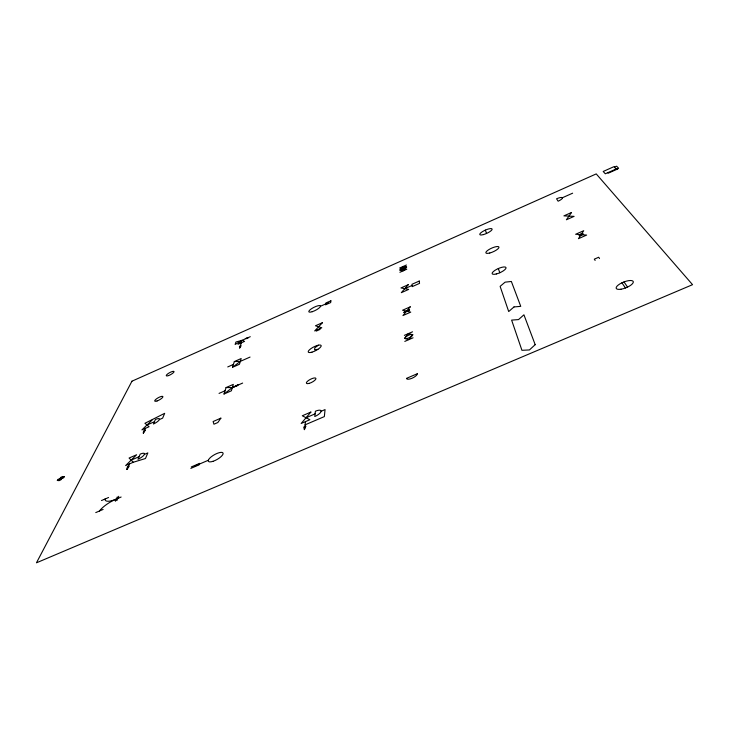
<?xml version="1.0" encoding="UTF-8"?>
<svg xmlns="http://www.w3.org/2000/svg" width="729" height="729" viewBox="0 0 729 729"><rect width="100%" height="100%" fill="white"/><g stroke="black" fill="none" stroke-linecap="round" stroke-linejoin="round"><path stroke-width="1.09" d="M143.321 433.144L143.567 431.003L145.363 430.219L143.321 433.144L145.508 428.306M327.932 302.335L327.859 302.972L320.514 306.244M320.104 328.533L319.976 329.444L316.268 331.084L316.395 330.173M304.412 429.618L305.925 426.155L303.72 427.094L304.412 429.618L305.515 421.599M126.964 469.458L127.311 466.97L129.233 466.141L126.964 469.458L129.461 463.917M239.659 347.97L241.099 345.692L239.44 346.43L239.659 347.97L241.281 342.84M224.013 394.024L226.063 387.564L233.326 384.383L231.366 390.808L224.013 394.024L232.351 387.573L237.964 384.775L237.736 385.55L232.351 387.573L226.063 387.564M232.496 367.325L234.328 361.566L241.19 358.522L239.449 364.254L232.496 367.325L240.324 361.374L250.047 357.073M116.84 500.613L118.763 496.285M115.373 501.242L117.305 496.914M59.295 479.682L59.915 478.579M580.512 235.558L578.443 238.675L586.645 235.075L582.334 234.756M581.687 233.781L583.719 230.719L575.637 234.264L579.874 234.583A2.223 0.647 -22.8 0 1 583.154 233.818A2.223 0.647 -22.8 0 1 580.257 235.622A2.223 0.647 -22.8 0 1 579.883 234.574M242.064 340.343L237.991 344.298L244.579 341.372L242.064 340.343L235.932 342.01L235.121 344.507L242.064 340.343L250.266 336.698M152.006 420.177L141.927 429.873L149.09 426.729L144.925 423.285L164.69 413.316L162.64 418.136L159.405 419.558A5.75 1.586 -29.5 0 1 153.427 424.014L155.423 419.467A5.75 1.586 -29.5 0 1 159.405 419.567M318.445 345.163L314.828 347.797L314.554 349.774L317.89 349.364M614.429 167.132L616.579 166.176L618.602 168.235L616.433 169.21L613.946 166.668L603.202 171.47L605.298 173.784L617.29 168.49L617.745 168.955L608.223 173.192L607.795 172.727M399.583 268.053L406.427 265.01M562.369 197.759A5.495 1.422 -23.3 0 1 558.132 201.204L556.564 198.789A5.495 1.422 -23.3 0 1 562.369 197.759L572.639 193.185M399.884 272.281L406.809 269.201M227.749 366.933L233.417 364.427M404.805 288.675L412.085 285.449M146.994 424.998L154.43 421.736M219.046 393.405L225.042 390.771M232.351 387.573L242.648 383.062M404.367 335.358L412.532 331.813M131.165 460.136L139.102 456.691M144.397 454.395A6.178 1.804 -30.1 0 0 140.232 454.103L137.954 459.297A6.178 1.804 -30.1 0 0 144.397 454.395L147.859 452.891L145.463 458.514L133.289 462.259L125.634 465.576L136.624 454.759L129.069 458.04L133.289 462.259M404.795 341.4L413.079 337.8M101.477 500.541L102.133 500.258M102.789 499.976L103.7 499.584M104.293 499.329L105.331 498.882M106.051 498.572L106.698 498.29M107.354 498.016L108.566 497.497M117.806 498.445L121.123 497.023M191.299 466.934L199.655 463.352M306.052 417.735L315.083 413.862M321.124 411.284A6.725 2.26 -27.7 0 0 315.402 411.22L314.764 416.532A6.725 2.26 -27.7 0 0 321.124 411.284L325.061 409.58L324.35 416.596L305.068 424.843M195.235 465.867L208.321 460.263M190.807 468.392L199.19 464.792M95.763 512.587L103.117 509.434M234.328 361.566L240.324 361.374M246.375 338.019L247.969 338.11M245.318 338.493L246.912 338.584M624.006 281.913L627.551 287.08M621.919 282.816L625.436 287.982M599.53 258.522L598.691 257.255L594.299 259.159L595.128 260.435M580.74 234.118L581.46 235.221M485.35 230.118L486.535 233.462M498.326 268.536L499.812 272.755M403.101 267.707L403.246 269.548M105.022 499.019A16.794 5.139 -30.8 0 0 116.339 499.073A16.539 5.167 -31.2 0 0 99.436 511.011M330.893 300.804L330.693 302.544L325.562 304.822L325.781 303.082L330.893 300.804M131.967 381.185L36.45 562.824L692.55 284.674L596.231 173.903L131.967 381.185M64.243 476.693L63.633 477.796L57.263 480.566L57.883 479.463L64.243 476.693M62.703 476.529L60.835 479.864L58.794 480.748L60.671 477.413L62.703 476.529M220.878 418.154L217.843 422.519L213.934 424.214L213.123 421.526L220.878 418.154M571.509 212.504L566.397 219.766L574.097 216.367L563.909 215.866L571.509 212.504M412.805 334.784L408.933 339.596L404.577 338.356L408.44 333.59L412.805 334.784M410.254 306.845L402.955 315.539L410.737 312.13L402.581 310.217L410.254 306.845M310.873 412.085L301.159 423.467L309.88 419.731L302.28 415.767L310.873 412.085M408.231 284.729L401.333 292.657L408.659 289.422L400.996 287.937L408.231 284.729M406.618 267.096L403.347 270.741L399.738 270.158L403.009 266.532L406.618 267.096M322.482 322.665L314.682 330.93L321.817 327.777L315.438 325.781L322.482 322.665M535.186 344.671L529.427 349.947L521.928 350.303L511.621 320.104L518.529 319.584L523.932 314.81L535.186 344.671M513.991 306.936L508.705 311.547L500.112 286.369L505.097 282.159L511.357 281.467L520.743 306.344L513.991 306.936M409.498 309.561L403.729 312.431L409.552 310.226L409.498 309.561M419.248 281.066L411.967 284.292L412.213 286.625L419.539 283.39L419.248 281.066M417.289 373.749L406.5 378.36A5.914 2.032 -25.8 0 0 412.067 378.223A5.914 2.032 -25.8 0 0 417.289 373.749M157.072 400.959A4.675 1.23 -29.1 0 0 162.895 396.603A4.675 1.23 -29.1 0 0 156.398 398.909A4.675 1.23 -29.1 0 0 157.072 400.959M168.554 375.572A4.42 1.103 -28.7 0 0 174.021 371.544A4.42 1.103 -28.7 0 0 167.843 373.786A4.42 1.103 -28.7 0 0 168.554 375.572M212.959 461.329A8.411 2.734 -29.4 0 0 223.047 453.064A8.411 2.734 -29.4 0 0 211.036 456.974A8.411 2.734 -29.4 0 0 212.959 461.329M309.132 383.39A5.34 1.658 -27.4 0 0 315.939 378.442A5.34 1.658 -27.4 0 0 308.385 380.547A5.34 1.658 -27.4 0 0 309.132 383.39M311.976 352.162A7.263 2.105 -27.1 0 0 321.197 345.592A7.263 2.105 -27.1 0 0 310.9 348.635A7.263 2.105 -27.1 0 0 311.976 352.162M312.194 311.72A6.534 1.704 -26.8 0 0 320.496 305.98A6.534 1.704 -26.8 0 0 311.228 308.905A6.534 1.704 -26.8 0 0 312.194 311.72M407.192 338.484A4.037 1.267 -25.7 0 0 412.35 334.884A4.037 1.267 -25.7 0 0 406.527 336.361A4.037 1.267 -25.7 0 0 407.192 338.484M401.843 270.067A3.308 0.866 -25.5 0 0 406.181 267.251A3.308 0.866 -25.5 0 0 401.506 268.564A3.308 0.866 -25.5 0 0 401.843 270.067M496.285 273.986A7.591 2.233 -24.1 0 0 506.026 267.589A7.591 2.233 -24.1 0 0 494.918 270.368A7.591 2.233 -24.1 0 0 496.285 273.986M489.751 253.018A7.153 1.977 -24.2 0 0 498.946 247.058A7.153 1.977 -24.2 0 0 488.53 249.81A7.153 1.977 -24.2 0 0 489.751 253.018M483.4 234.601A6.761 1.768 -24.3 0 0 492.121 229.034A6.761 1.768 -24.3 0 0 482.316 231.731A6.761 1.768 -24.3 0 0 483.4 234.601M620.999 289.213A9.167 3.089 -21.7 0 0 633.31 281.731A9.167 3.089 -21.7 0 0 619.914 283.891A9.167 3.089 -21.7 0 0 620.999 289.213"/></g></svg>
